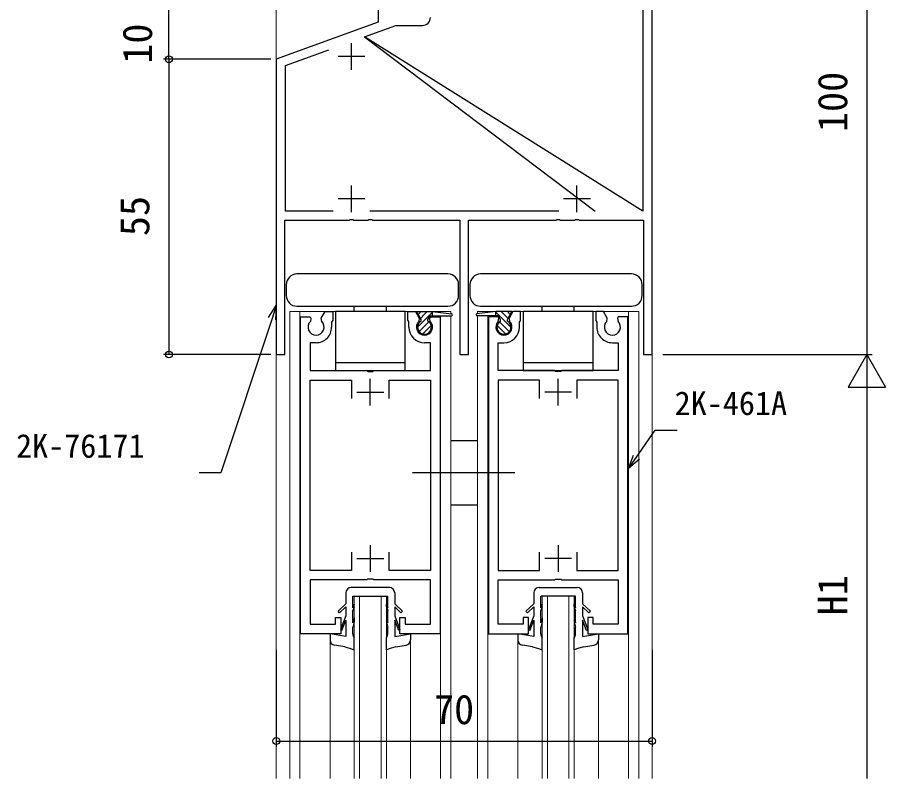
# Model space of a CAD drawing. Units: millimetres, scale not verified. Extents: x -437 to 438, y -681 to 679.
# Drawn here: x -171.1 to -9.4, y -68.3 to 73.5 of the extents above; entities that cross this region are included whole.
import ezdxf
from ezdxf.enums import TextEntityAlignment as Align

# ---------------------------------------------------------------- set-up
doc = ezdxf.new("R2010")
doc.units = ezdxf.units.MM
doc.header["$LTSCALE"] = 4
for name, color, linetype in [('0-2_YKK_11', 7, 'Continuous'), ('0-4_YKK_13', 4, 'Continuous'), ('0-5_YKK_D', 6, 'Continuous')]:
    doc.layers.add(name, color=color, linetype=linetype)
doc.layers.add('0-3_YKK_12', color=2, linetype='Continuous', lineweight=18)
doc.styles.add('ＭＳ ゴシック', font='')
doc.styles.get('ＭＳ ゴシック').set_extended_font_data('MS Gothic')

msp = doc.modelspace()

# ---------------------------------------------------------------- linework, layer by layer
at = {"layer": '0-2_YKK_11'}
for p, q in [((-108.86, 63.696), (-108.86, 68.696)), ((-106.36, 66.196), (-111.36, 66.196)), ((-108.86, 37.196), (-108.86, 42.196)), ((-66.86, 37.196), (-66.86, 42.196)), ((-106.36, 39.696), (-111.36, 39.696)), ((-64.36, 39.696), (-69.36, 39.696)), ((-70.259, 37.396), (-105.462, 37.396)), ((-105.36, 1.193), (-105.36, 6.193)), ((-70.361, 1.193), (-70.361, 6.193)), ((-107.86, 3.693), (-102.86, 3.693)), ((-67.861, 3.693), (-72.861, 3.693)), ((-105.36, -24.807), (-105.36, -29.807)), ((-70.361, -24.807), (-70.361, -29.807)), ((-107.86, -27.307), (-102.86, -27.307)), ((-67.861, -27.307), (-72.861, -27.307))]:
    msp.add_line(p, q, dxfattribs=at)
for points in [[(-52.86, 10.696), (-52.86, 110.696)], [(-68.16, 91.064), (-68.16, 105.996), (-54.56, 105.996), (-54.56, 37.396), (-106.408, 69.876), (-63.462, 37.396)], [(-103.86, 77.696), (-103.86, 72.612), (-122.86, 65.696), (-122.86, 10.696), (-121.26, 10.696), (-121.26, 35.696), (-109.319, 35.696), (-109.135, 35.816), (-108.585, 35.816), (-108.402, 35.696), (-105.819, 35.696), (-105.635, 35.816), (-105.085, 35.816), (-104.902, 35.696), (-88.66, 35.696), (-88.66, 10.696), (-87.06, 10.696), (-87.06, 35.696), (-70.819, 35.696), (-70.635, 35.816), (-70.085, 35.816), (-69.902, 35.696), (-67.319, 35.696), (-67.135, 35.816), (-66.585, 35.816), (-66.402, 35.696), (-54.46, 35.696), (-54.46, 10.696), (-52.86, 10.696)], [(-106.408, 69.876), (-100.581, 71.996), (-95.66, 71.996)], [(-112.259, 37.396), (-121.16, 37.396), (-121.16, 64.506), (-113.104, 67.438)], [(-114.409, 16.863), (-114.492, 17.47), (-113.786, 18.693), (-112.36, 18.693), (-112.36, 17.093), (-112.46, 16.92)], [(-98.26, 16.92), (-98.36, 17.093), (-98.36, 18.693), (-96.934, 18.693), (-96.228, 17.47), (-96.311, 16.863)], [(-77.461, 16.92), (-77.361, 17.093), (-77.361, 18.693), (-78.786, 18.693), (-79.492, 17.47), (-79.41, 16.863)], [(-61.312, 16.863), (-61.229, 17.47), (-61.935, 18.693), (-63.361, 18.693), (-63.361, 17.093), (-63.261, 16.92)], [(-106.031, -31.307), (-116.56, -31.307), (-116.56, -39.507), (-111.86, -39.507), (-111.86, -38.307), (-110.86, -38.307), (-110.86, -41.307), (-118.36, -41.307), (-118.36, 17.693), (-116.557, 17.693), (-116.428, 17.47), (-116.511, 16.863)], [(-112.46, 16.92), (-112.56, 16.746), (-112.56, 15.793)], [(-92.36, 17.693), (-92.36, -41.307), (-99.86, -41.307), (-99.86, -38.307), (-98.86, -38.307), (-98.86, -39.507), (-94.16, -39.507), (-94.16, -31.307), (-104.689, -31.307)], [(-98.16, 15.793), (-98.16, 16.746), (-98.26, 16.92)], [(-94.209, 16.863), (-94.292, 17.47), (-94.163, 17.693), (-92.36, 17.693)], [(-83.361, 17.693), (-83.361, -41.307), (-75.861, -41.307), (-75.861, -38.307), (-76.861, -38.307), (-76.861, -39.507), (-81.561, -39.507), (-81.561, -31.307), (-71.032, -31.307)], [(-81.512, 16.863), (-81.429, 17.47), (-81.558, 17.693), (-83.361, 17.693)], [(-77.561, 15.793), (-77.561, 16.746), (-77.461, 16.92)], [(-69.69, -31.307), (-59.161, -31.307), (-59.161, -39.507), (-63.861, -39.507), (-63.861, -38.307), (-64.861, -38.307), (-64.861, -41.307), (-57.361, -41.307), (-57.361, 17.693), (-59.164, 17.693), (-59.292, 17.47), (-59.21, 16.863)], [(-63.261, 16.92), (-63.161, 16.746), (-63.161, 15.793)], [(-115.46, 12.893), (-116.56, 12.893), (-116.56, 7.693), (-106.031, 7.693)], [(-104.689, 7.693), (-94.16, 7.693), (-94.16, 12.893), (-95.26, 12.893)], [(-71.032, 7.693), (-81.561, 7.693), (-81.561, 12.893), (-80.461, 12.893)], [(-60.261, 12.893), (-59.161, 12.893), (-59.161, 7.693), (-69.69, 7.693)], [(-106.031, 7.693), (-105.839, 7.55), (-104.881, 7.55), (-104.689, 7.693)], [(-69.69, 7.693), (-69.882, 7.55), (-70.84, 7.55), (-71.032, 7.693)], [(-108.86, -26.107), (-108.86, -29.507), (-116.56, -29.507), (-116.56, 5.893), (-108.86, 5.893), (-108.86, 2.493)], [(-101.86, 2.493), (-101.86, 5.893), (-94.16, 5.893), (-94.16, -29.507), (-101.86, -29.507), (-101.86, -26.107)], [(-73.861, 2.493), (-73.861, 5.893), (-81.561, 5.893), (-81.561, -29.507), (-73.861, -29.507), (-73.861, -26.107)], [(-66.861, -26.107), (-66.861, -29.507), (-59.161, -29.507), (-59.161, 5.893), (-66.861, 5.893), (-66.861, 2.493)], [(-104.689, -31.307), (-104.881, -31.164), (-105.839, -31.164), (-106.031, -31.307)], [(-71.032, -31.307), (-70.84, -31.164), (-69.882, -31.164), (-69.69, -31.307)]]:
    msp.add_lwpolyline(points, dxfattribs=at)
for centre, radius, start, end in [((-95.66, 73.496), 1.5, 270.00001, 359.99999), ((-115.46, 15.793), 1.5, 134.47776, 45.52222), ((-95.26, 15.793), 1.5, 134.47753, 45.52245), ((-80.461, 15.793), 1.5, 134.47755, 45.52247), ((-60.261, 15.793), 1.5, 134.47778, 45.52224), ((-115.46, 15.793), 2.9, 270, 0.00032), ((-95.26, 15.793), 2.9, 180, 270), ((-80.461, 15.793), 2.9, 270, 0), ((-60.261, 15.793), 2.9, 179.99968, 270)]:
    msp.add_arc(centre, radius, start, end, dxfattribs=at)
at = {"layer": '0-3_YKK_12'}
for p, q in [((-122.86, 186.7), (-122.86, -68.307)), ((-52.86, 186.7), (-52.86, -68.307)), ((-120.36, -68.307), (-120.36, 18.693)), ((-120.36, 18.693), (-90.36, 18.693)), ((-120.36, 18.693), (-90.36, 18.693)), ((-118.46, -68.307), (-118.46, 18.693)), ((-92.26, 18.693), (-92.26, 18.522)), ((-92.26, 17.893), (-92.26, -68.307)), ((-90.36, 18.306), (-90.36, 18.693)), ((-90.36, -68.307), (-90.36, 17.893)), ((-85.36, 18.693), (-85.36, 18.306)), ((-55.36, 18.693), (-85.36, 18.693)), ((-55.36, 18.693), (-85.36, 18.693)), ((-85.36, 17.893), (-85.36, -68.307)), ((-83.461, 18.693), (-83.461, 18.522)), ((-83.461, 17.893), (-83.461, -68.307)), ((-57.26, -68.307), (-57.26, 18.693)), ((-55.36, -68.307), (-55.36, 18.693)), ((-108.36, -34.304), (-108.36, -68.307)), ((-102.36, -34.304), (-108.36, -34.304)), ((-107.36, -68.307), (-107.36, -34.304)), ((-103.36, -34.304), (-103.36, -68.307)), ((-102.36, -68.307), (-102.36, -34.304)), ((-73.361, -68.307), (-73.361, -34.304)), ((-73.361, -34.304), (-67.361, -34.304)), ((-72.361, -34.304), (-72.361, -68.307)), ((-68.361, -68.307), (-68.361, -34.304)), ((-67.361, -34.304), (-67.361, -68.307)), ((-112.86, -68.307), (-112.86, -41.304)), ((-97.86, -41.307), (-97.86, -68.307)), ((-77.861, -41.307), (-77.861, -68.307)), ((-62.861, -68.307), (-62.861, -41.304))]:
    msp.add_line(p, q, dxfattribs=at)
at = {"layer": '0-4_YKK_13'}
for p, q in [((-90.91, 25.693), (-119.01, 25.693)), ((-56.71, 25.693), (-84.81, 25.693)), ((-121.01, 23.693), (-121.01, 21.693)), ((-88.91, 21.693), (-88.91, 23.693)), ((-86.81, 23.693), (-86.81, 21.693)), ((-54.71, 21.693), (-54.71, 23.693)), ((-119.01, 19.693), (-90.91, 19.693)), ((-108.36, 18.693), (-108.36, 19.693)), ((-102.36, 18.693), (-102.36, 19.693)), ((-84.81, 19.693), (-56.71, 19.693)), ((-73.361, 18.693), (-73.361, 19.693)), ((-67.361, 18.693), (-67.361, 19.693)), ((-96.76, 18.693), (-93.76, 18.693)), ((-95.91, 17.221), (-96.76, 18.693)), ((-96.443, 18.145), (-95.895, 18.693)), ((-95.26, 17.083), (-93.76, 18.583)), ((-94.61, 17.221), (-94.222, 17.893)), ((-94.222, 17.893), (-90.26, 17.893)), ((-93.76, 17.893), (-93.76, 18.693)), ((-93.76, 18.693), (-90.237, 18.292)), ((-81.961, 18.693), (-85.483, 18.292)), ((-81.499, 17.893), (-85.461, 17.893)), ((-78.961, 18.693), (-81.961, 18.693)), ((-81.961, 17.893), (-81.961, 18.693)), ((-80.461, 17.083), (-81.961, 18.583)), ((-81.111, 17.221), (-81.499, 17.893)), ((-79.277, 18.145), (-79.825, 18.693)), ((-79.811, 17.221), (-78.961, 18.693)), ((-96.55, 15.793), (-95.26, 17.083)), ((-95.91, 16.919), (-95.91, 17.221)), ((-95.26, 15.96), (-94.428, 16.792)), ((-94.61, 16.919), (-94.61, 17.221)), ((-80.461, 15.96), (-81.292, 16.792)), ((-81.111, 16.919), (-81.111, 17.221)), ((-79.171, 15.793), (-80.461, 17.083)), ((-79.811, 16.919), (-79.811, 17.221)), ((-96.56, 15.783), (-96.55, 15.793)), ((-96.259, 14.961), (-95.428, 15.793)), ((-95.568, 14.53), (-95.26, 14.838)), ((-95.428, 15.793), (-95.26, 15.96)), ((-95.26, 14.838), (-94.305, 15.793)), ((-94.305, 15.793), (-93.997, 16.101)), ((-81.416, 15.793), (-81.724, 16.101)), ((-80.461, 14.838), (-81.416, 15.793)), ((-80.293, 15.793), (-80.461, 15.96)), ((-80.153, 14.53), (-80.461, 14.838)), ((-79.461, 14.961), (-80.293, 15.793)), ((-79.161, 15.783), (-79.171, 15.793)), ((-111.86, 9.193), (-98.86, 9.193)), ((-76.861, 9.193), (-63.861, 9.193)), ((-111.86, 7.693), (-98.86, 7.693)), ((-76.861, 7.693), (-63.861, 7.693)), ((-90.361, -5.307), (-85.361, -5.307)), ((-97.476, -11.307), (-78.444, -11.307)), ((-90.361, -17.307), (-85.361, -17.307)), ((-109.91, -33.704), (-109.91, -35.755)), ((-101.81, -32.704), (-108.91, -32.704)), ((-100.81, -33.704), (-100.81, -35.755)), ((-74.911, -33.704), (-74.911, -35.755)), ((-73.911, -32.704), (-66.811, -32.704)), ((-65.811, -33.704), (-65.811, -35.755)), ((-108.61, -34.304), (-102.11, -34.304)), ((-108.61, -36.504), (-108.61, -34.304)), ((-102.11, -36.504), (-102.11, -34.304)), ((-67.111, -34.304), (-73.611, -34.304)), ((-73.611, -36.504), (-73.611, -34.304)), ((-67.111, -36.504), (-67.111, -34.304)), ((-109.91, -35.755), (-111.363, -37.121)), ((-111.08, -37.404), (-111.36, -37.124)), ((-111.08, -37.404), (-109.91, -36.304)), ((-109.91, -36.304), (-109.91, -37.962)), ((-108.36, -36.292), (-108.61, -36.992)), ((-108.61, -39.304), (-108.61, -36.992)), ((-102.36, -36.292), (-102.11, -36.992)), ((-102.11, -39.304), (-102.11, -36.992)), ((-100.81, -35.755), (-99.357, -37.121)), ((-99.64, -37.404), (-100.81, -36.304)), ((-100.81, -36.304), (-100.81, -37.962)), ((-99.64, -37.404), (-99.36, -37.124)), ((-74.911, -35.755), (-76.364, -37.121)), ((-76.081, -37.404), (-76.361, -37.124)), ((-76.081, -37.404), (-74.911, -36.304)), ((-74.911, -36.304), (-74.911, -37.962)), ((-73.361, -36.292), (-73.611, -36.992)), ((-73.611, -39.304), (-73.611, -36.992)), ((-67.361, -36.292), (-67.111, -36.992)), ((-67.111, -39.304), (-67.111, -36.992)), ((-65.811, -35.755), (-64.358, -37.121)), ((-64.641, -37.404), (-65.811, -36.304)), ((-65.811, -36.304), (-65.811, -37.962)), ((-64.641, -37.404), (-64.361, -37.124)), ((-109.91, -37.962), (-110.879, -40.519)), ((-110.668, -40.727), (-109.91, -38.803)), ((-109.91, -38.804), (-109.91, -41.804)), ((-108.36, -38.304), (-108.61, -39.304)), ((-108.36, -38.304), (-108.36, -39.072)), ((-102.36, -38.304), (-102.36, -39.072)), ((-102.36, -38.304), (-102.11, -39.304)), ((-100.81, -37.962), (-99.841, -40.52)), ((-100.052, -40.727), (-100.81, -38.804)), ((-100.81, -38.804), (-100.81, -41.804)), ((-74.911, -37.962), (-75.88, -40.52)), ((-75.669, -40.727), (-74.911, -38.804)), ((-74.911, -38.804), (-74.911, -41.804)), ((-73.361, -38.304), (-73.611, -39.304)), ((-73.361, -38.304), (-73.361, -39.072)), ((-67.361, -38.304), (-67.361, -39.072)), ((-67.361, -38.304), (-67.111, -39.304)), ((-65.811, -37.962), (-64.842, -40.519)), ((-65.052, -40.727), (-65.811, -38.803)), ((-65.811, -38.804), (-65.811, -41.804)), ((-108.36, -39.072), (-108.61, -40.072)), ((-108.61, -41.304), (-108.61, -40.072)), ((-102.36, -39.072), (-102.11, -40.072)), ((-102.11, -41.304), (-102.11, -40.072)), ((-73.361, -39.072), (-73.611, -40.072)), ((-73.611, -41.304), (-73.611, -40.072)), ((-67.361, -39.072), (-67.111, -40.072)), ((-67.111, -41.304), (-67.111, -40.072)), ((-112.86, -41.304), (-112.86, -42.464)), ((-109.91, -41.804), (-112.86, -41.304)), ((-110.668, -40.727), (-110.879, -40.519)), ((-100.81, -41.804), (-97.86, -41.304)), ((-100.052, -40.727), (-99.841, -40.52)), ((-97.86, -41.304), (-97.86, -42.464)), ((-77.861, -41.304), (-77.861, -42.464)), ((-74.911, -41.804), (-77.861, -41.304)), ((-75.669, -40.727), (-75.88, -40.52)), ((-65.811, -41.804), (-62.861, -41.304)), ((-65.052, -40.727), (-64.842, -40.519)), ((-62.861, -41.304), (-62.861, -42.464)), ((-110.112, -43.743), (-112.033, -43.449)), ((-108.36, -44.304), (-108.36, -42.061)), ((-102.36, -44.304), (-102.36, -42.061)), ((-100.607, -43.743), (-98.687, -43.449)), ((-75.114, -43.743), (-77.034, -43.449)), ((-73.361, -44.304), (-73.361, -42.061)), ((-67.361, -44.304), (-67.361, -42.061)), ((-65.608, -43.743), (-63.688, -43.449))]:
    msp.add_line(p, q, dxfattribs=at)
for points in [[(-98.86, 7.693), (-98.86, 18.693), (-111.86, 18.693), (-111.86, 7.693)], [(-96.033, 17.433), (-95.26, 18.206), (-94.773, 18.693)], [(-79.688, 17.433), (-80.461, 18.206), (-80.948, 18.693)], [(-63.861, 7.693), (-63.861, 18.693), (-76.861, 18.693), (-76.861, 7.693)], [(-108.36, -36.292), (-108.36, -35.804), (-108.61, -36.504)], [(-102.36, -36.292), (-102.36, -35.804), (-102.11, -36.504)], [(-73.361, -36.292), (-73.361, -35.804), (-73.611, -36.504)], [(-67.361, -36.292), (-67.361, -35.804), (-67.111, -36.504)], [(-110.112, -43.743), (-109.222, -43.985), (-108.36, -44.304)], [(-100.607, -43.743), (-101.497, -43.985), (-102.36, -44.304)], [(-75.114, -43.743), (-74.224, -43.985), (-73.361, -44.304)], [(-65.608, -43.743), (-66.498, -43.985), (-67.361, -44.304)]]:
    msp.add_lwpolyline(points, dxfattribs=at)
for centre, radius, start, end in [((-119.01, 23.693), 2, 90, 180), ((-90.91, 23.693), 2, 0, 90), ((-84.81, 23.693), 2, 90, 180), ((-56.71, 23.693), 2, 0, 90), ((-119.01, 21.693), 2, 180, 270), ((-90.91, 21.693), 2, 270, 0), ((-84.81, 21.693), 2, 180, 270), ((-56.71, 21.693), 2, 270, 0), ((-90.26, 18.093), 0.2, 270, 83.5011), ((-85.461, 18.093), 0.2, 96.4989, 270), ((-95.26, 15.793), 1.3, 120, 60), ((-80.461, 15.793), 1.3, 120, 60), ((-108.91, -33.704), 1, 90, 179.99913), ((-101.81, -33.704), 1, 0.00087, 89.99913), ((-73.911, -33.704), 1, 90.00087, 179.99913), ((-66.811, -33.704), 1, 0.00087, 90), ((-107.345, -41.307), 1.264, 179.87072, 216.64926), ((-103.374, -41.307), 1.264, 323.35047, 0.12902), ((-72.346, -41.307), 1.264, 179.87098, 216.64953), ((-68.375, -41.307), 1.264, 323.35074, 0.12928), ((-111.86, -42.464), 1, 179.99913, 260.05001), ((-98.86, -42.464), 1, 279.94999, 0.00087), ((-76.861, -42.464), 1, 179.99913, 260.05001), ((-63.861, -42.464), 1, 279.94999, 0.00087)]:
    msp.add_arc(centre, radius, start, end, dxfattribs=at)
at = {"layer": '0-5_YKK_D'}
for p, q in [((-12.86, 110.696), (-12.86, 10.696)), ((-142.86, 65.696), (-142.86, 75.696)), ((-123.86, 65.696), (-143.86, 65.696)), ((-123.86, 65.696), (-143.86, 65.696)), ((-142.86, 65.696), (-142.86, 10.696)), ((-123.86, 10.696), (-143.86, 10.696)), ((-50.86, 10.696), (-11.86, 10.696)), ((-50.86, 10.696), (-11.86, 10.696)), ((-12.86, 10.696), (-16.36, 4.634)), ((-12.86, 10.696), (-9.36, 4.634)), ((-12.86, 10.696), (-12.86, -1.428)), ((-16.36, 4.634), (-9.36, 4.634)), ((-12.86, 3.696), (-12.86, -68.307)), ((-122.86, -44.307), (-122.86, -62.307)), ((-52.86, -44.307), (-52.86, -62.307)), ((-122.86, -61.307), (-52.86, -61.307))]:
    msp.add_line(p, q, dxfattribs=at)
for points in [[(-122.86, 19.799), (-123.662, 17.378), (-133.176, -11.347), (-137.226, -11.347)], [(-124.311, 17.593), (-122.86, 19.799), (-123.014, 17.163)], [(-57.26, -10.516), (-55.798, -8.427), (-52.272, -3.391), (-48.222, -3.391)], [(-55.238, -8.819), (-57.26, -10.516), (-56.357, -8.035)]]:
    msp.add_lwpolyline(points, dxfattribs=at)
for centre in [(-142.86, 65.696), (-142.86, 65.696), (-142.86, 10.696), (-122.86, -61.307), (-52.86, -61.307)]:
    msp.add_circle(centre, 0.637, dxfattribs=at)

# ---------------------------------------------------------------- texts
at = {"layer": '0-5_YKK_D', "style": 'ＭＳ ゴシック'}
for s, p in [('10', (-144.36, 64.858)), ('100', (-14.86, 52.131)), ('55', (-144.86, 32.742)), ('H1', (-14.86, -37.888))]:
    msp.add_text(s, height=5.499, rotation=90, dxfattribs=at).set_placement(p, align=Align.BOTTOM_LEFT)
for s, height, p in [('2K-461A', 4.399, (-48.665, -1.891)), ('2K-76171', 4.399, (-171.351, -9.847)), ('70', 5.499, (-93.485, -59.807))]:
    msp.add_text(s, height=height, dxfattribs=at).set_placement(p, align=Align.BOTTOM_LEFT)

doc.saveas('drawing.dxf')
